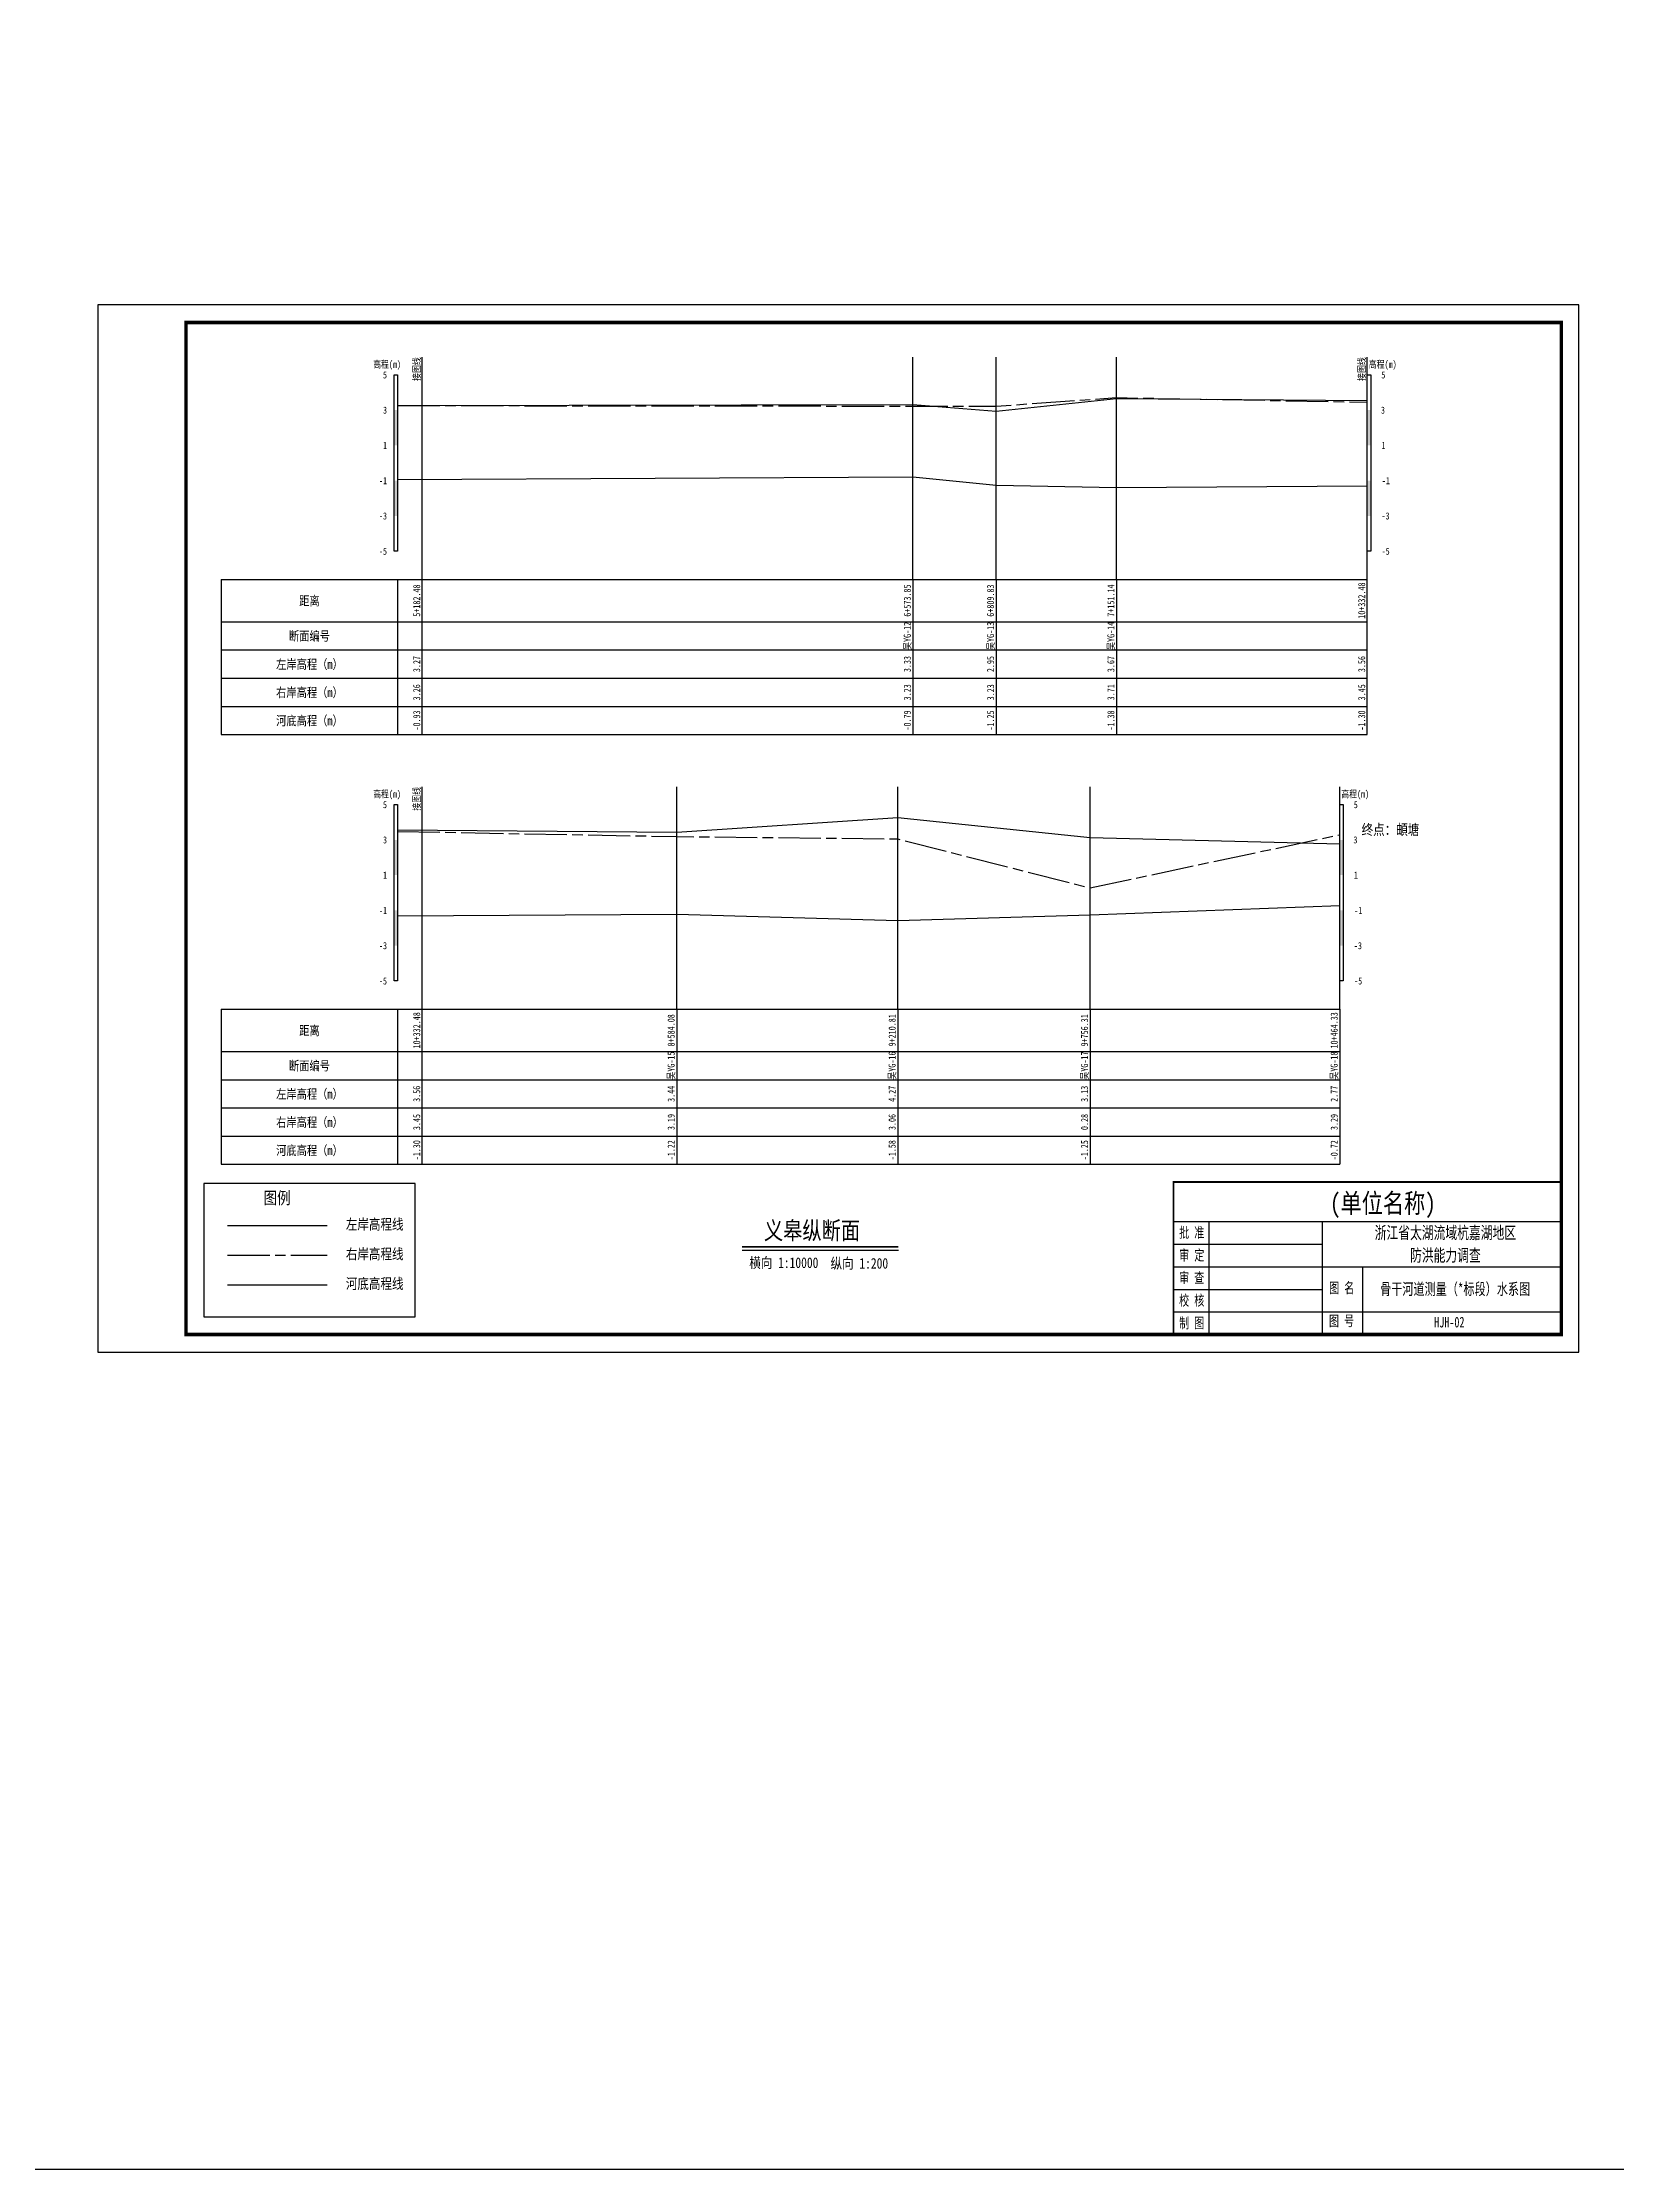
# Model space of a CAD drawing. Extents: x 529382 to 533977, y 3419784 to 3423811.
# Drawn here: x 531030 to 531476, y 3421212 to 3421815 of the extents above; entities that cross this region are included whole.
import ezdxf
from ezdxf.enums import TextEntityAlignment as Align

# ---------------------------------------------------------------- set-up
doc = ezdxf.new("R2010")
doc.units = 0
doc.header["$LTSCALE"] = 0.5
doc.linetypes.add('ACAD_ISO08W100', pattern=[36, 24, -3, 6, -3])
doc.layers.get('0').update_dxf_attribs({"linetype": 'CONTINUOUS'})
for name, color, linetype, lineweight in [('00右岸断面线', 5, 'ACAD_ISO08W100', 30), ('00左岸断面线', 6, 'CONTINUOUS', 30), ('00河底高程', 2, 'CONTINUOUS', 30), ('xxxx', 6, 'CONTINUOUS', 30)]:
    doc.layers.add(name, color=color, linetype=linetype, lineweight=lineweight)
for name, color, linetype in [('tab', 9, 'CONTINUOUS'), ('TEXT', 7, 'CONTINUOUS'), ('zdm1', 2, 'CONTINUOUS'), ('zh', 9, 'CONTINUOUS'), ('图框', 7, 'CONTINUOUS'), ('标注', 7, 'CONTINUOUS'), ('高程标尺', 3, 'CONTINUOUS')]:
    doc.layers.add(name, color=color, linetype=linetype)
doc.styles.add('HZ', font='fangsong_GB2312.ttf', dxfattribs={"width": 0.8})
doc.styles.add('tk2', font='fangsong_GB2312.ttf', dxfattribs={"width": 0.8})

# ---------------------------------------------------------------- blocks, each defined once
blk = doc.blocks.new('A$C0B9647FD')
at = {"lineweight": 100, "const_width": 0.5}
blk.add_lwpolyline([(0, 43.28), (-110, 43.28), (-110, 0), (0, 0), (0, 43.28)], dxfattribs=at)
at = {"layer": 'TEXT', "color": 0}
for p, q in [((-110, 32.08, 0), (0, 32.08, 0)), ((-99.92, 32.08, 0), (-99.92, 6.42, 0)), ((-67.83, 32.08, 0), (-67.83, 6.42, 0)), ((-110, 25.67, 0), (-67.83, 25.67, 0)), ((-110, 19.25, 0), (-67.83, 19.25, 0)), ((-67.83, 19.25, 0), (0, 19.25, 0)), ((-56.35, 19.25, 0), (-56.35, 0, 0)), ((-110, 12.83, 0), (-67.83, 12.83, 0)), ((-110, 6.42, 0), (0, 6.42, 0)), ((-99.92, 6.42, 0), (-99.92, 0, 0)), ((-67.83, 6.42, 0), (-67.83, 0, 0))]:
    blk.add_line(p, q, dxfattribs=at)
at = {"layer": 'TEXT', "color": 7, "ltscale": 8, "style": 'tk2'}
for tag, p, height, width in [('浙江省水利水电技术咨询中心', (-89.53, 34.51, 0), 5.5, 0.8), ('批准', (-108.38, 27.45, 0), 3, 0.7), ('审定', (-108.38, 21.04, 0), 3, 0.7), ('审 查', (-108.38, 14.62, 0), 3, 0.7), ('图名', (-65.84, 11.75, 0), 3, 0.7), ('校 核', (-108.38, 8.2, 0), 3, 0.7), ('制 图', (-108.38, 1.79, 0), 3, 0.7), ('图号', (-65.89, 2.42, 0), 3, 0.7)]:
    blk.add_attdef(tag, p, '', height=height, dxfattribs=dict(at, width=width))
at = {"layer": 'TEXT', "color": 0, "style": 'tk2', "width": 0.7}
for tag, height, p in [('浙江省太湖流域杭嘉湖地区', 3.5, (-32.86, 28.9, -206.67)), ('防洪能力调查', 3.5, (-32.86, 22.5, -206.67)), ('骨干河道测量（*标段）水系图', 3.3, (-30.1, 12.93, -206.67)), ('HJH-01', 3, (-31.74, 3.53, -206.67))]:
    blk.add_attdef(tag, text='', height=height, dxfattribs=at).set_placement(p, align=Align.MIDDLE_CENTER)
blk = doc.blocks.new('A$C72737839')
at = {"linetype": 'Continuous'}
blk.add_lwpolyline([(59.94, 0), (59.94, 37.85), (0, 37.85)], dxfattribs=at)
at = {"linetype": 'Continuous', "flags": 128}
for points in [[(0, 37.85), (0, 0)], [(0, 0), (59.94, 0)]]:
    blk.add_lwpolyline(points, dxfattribs=at)
at = {"layer": '00右岸断面线', "color": 5, "lineweight": 30}
blk.add_line((6.73, 17.55), (35.02, 17.55), dxfattribs=at)
at = {"layer": '00河底高程', "color": 2, "lineweight": 30}
blk.add_line((6.73, 9.13), (35.02, 9.13), dxfattribs=at)
at = {"layer": 'xxxx', "color": 6, "lineweight": 30}
blk.add_line((6.73, 25.97), (35.02, 25.97), dxfattribs=at)
at = {"layer": 'tab', "color": 0, "style": 'HZ', "width": 0.8}
blk.add_text('图例', height=3.5, dxfattribs=at).set_placement((20.83, 33.8), align=Align.MIDDLE)
at = {"layer": 'zdm1', "linetype": 'Continuous', "style": 'HZ', "width": 0.8}
for s, p in [('左岸高程线', (48.5, 26.33)), ('右岸高程线', (48.5, 17.91)), ('河底高程线', (48.5, 9.49))]:
    blk.add_text(s, height=3, dxfattribs=at).set_placement(p, align=Align.MIDDLE)

msp = doc.modelspace()

# ---------------------------------------------------------------- linework, layer by layer
at = {"linetype": 'Continuous'}
msp.add_lwpolyline([(529438.33, 3422418.08), (532044.23, 3422418.08), (532044.23, 3421211.83), (529438.33, 3421211.83)], close=True, dxfattribs=at)
at = {"layer": '00右岸断面线', "flags": 128}
for points in [[(531130.28, 3421712.02), (531276.42, 3421711.86), (531300.02, 3421711.86), (531334.15, 3421714.26), (531405.28, 3421712.97)], [(531130.28, 3421591.24), (531209.44, 3421589.8), (531272.11, 3421589.15), (531326.67, 3421575.25), (531397.47, 3421590.3), (531397.47, 3421590.3)]]:
    msp.add_lwpolyline(points, dxfattribs=at)
at = {"layer": '00左岸断面线', "flags": 128}
for points in [[(531130.28, 3421712.04), (531276.42, 3421712.36), (531300.02, 3421710.46), (531334.15, 3421714.06), (531405.28, 3421713.49)], [(531130.28, 3421591.69), (531209.44, 3421591.05), (531272.11, 3421595.2), (531326.67, 3421589.5), (531397.47, 3421587.7), (531397.47, 3421587.7)]]:
    msp.add_lwpolyline(points, dxfattribs=at)
at = {"layer": '00河底高程', "flags": 128}
for points in [[(531130.28, 3421691.04), (531276.42, 3421691.76), (531300.02, 3421689.46), (531334.15, 3421688.81), (531405.28, 3421689.21)], [(531130.28, 3421567.31), (531209.44, 3421567.75), (531272.11, 3421565.95), (531326.67, 3421567.6), (531397.47, 3421570.25), (531397.47, 3421570.25)]]:
    msp.add_lwpolyline(points, dxfattribs=at)
at = {"layer": 'tab'}
for p, q in [((531080.28, 3421662.71), (531405.28, 3421662.71)), ((531080.28, 3421662.71), (531080.28, 3421618.71)), ((531130.28, 3421662.71), (531130.28, 3421618.71)), ((531137.28, 3421618.71), (531137.28, 3421662.71)), ((531276.42, 3421662.71), (531276.42, 3421618.71)), ((531300.02, 3421662.71), (531300.02, 3421618.71)), ((531334.15, 3421662.71), (531334.15, 3421618.71)), ((531405.28, 3421618.71), (531405.28, 3421662.71)), ((531080.28, 3421650.71), (531405.28, 3421650.71)), ((531080.28, 3421642.71), (531405.28, 3421642.71)), ((531080.28, 3421634.71), (531405.28, 3421634.71)), ((531080.28, 3421626.71), (531405.28, 3421626.71)), ((531080.28, 3421618.71), (531405.28, 3421618.71)), ((531080.28, 3421540.85), (531397.47, 3421540.85)), ((531080.28, 3421540.85), (531080.28, 3421496.85)), ((531130.28, 3421540.85), (531130.28, 3421496.85)), ((531137.28, 3421496.85), (531137.28, 3421540.85)), ((531209.44, 3421540.85), (531209.44, 3421496.85)), ((531272.11, 3421540.85), (531272.11, 3421496.85)), ((531326.67, 3421540.85), (531326.67, 3421496.85)), ((531397.47, 3421540.85), (531397.47, 3421496.85)), ((531080.28, 3421528.85), (531397.47, 3421528.85)), ((531080.28, 3421520.85), (531397.47, 3421520.85)), ((531080.28, 3421512.85), (531397.47, 3421512.85)), ((531080.28, 3421504.85), (531397.47, 3421504.85)), ((531080.28, 3421496.85), (531397.47, 3421496.85))]:
    msp.add_line(p, q, dxfattribs=at)
at = {"layer": 'zh'}
for p, q in [((531137.28, 3421662.71), (531137.28, 3421725.71)), ((531405.28, 3421662.71), (531405.28, 3421725.71)), ((531137.28, 3421540.85), (531137.28, 3421603.85))]:
    msp.add_line(p, q, dxfattribs=at)
at = {"layer": 'zh', "color": 6}
for p, q in [((531276.42, 3421662.71), (531276.42, 3421725.71)), ((531300.02, 3421662.71), (531300.02, 3421725.71)), ((531334.15, 3421662.71), (531334.15, 3421725.71)), ((531209.44, 3421540.85), (531209.44, 3421603.85)), ((531272.11, 3421540.85), (531272.11, 3421603.85)), ((531326.67, 3421540.85), (531326.67, 3421603.85)), ((531397.47, 3421540.85), (531397.47, 3421603.85))]:
    msp.add_line(p, q, dxfattribs=at)
at = {"layer": '图框', "flags": 128}
msp.add_lwpolyline([(531045.28, 3421443.57), (531465.28, 3421443.57), (531465.28, 3421740.57), (531045.28, 3421740.57)], close=True, dxfattribs=at)
at = {"layer": '图框', "const_width": 1, "flags": 128}
msp.add_lwpolyline([(531070.28, 3421448.57), (531460.28, 3421448.57), (531460.28, 3421735.57), (531070.28, 3421735.57)], close=True, dxfattribs=at)
at = {"layer": '图框', "color": 0, "const_width": 0.5, "flags": 128}
msp.add_lwpolyline([(531227.96, 3421473.47), (531272.3, 3421473.47)], dxfattribs=at)
at = {"layer": '图框', "color": 0, "flags": 128}
msp.add_lwpolyline([(531227.96, 3421472.47), (531272.3, 3421472.47)], dxfattribs=at)
at = {"layer": '高程标尺', "flags": 128}
for points in [[(531129.28, 3421670.71), (531129.28, 3421720.71), (531130.28, 3421720.71), (531130.28, 3421670.71)], [(531405.28, 3421670.71), (531405.28, 3421720.71), (531406.28, 3421720.71), (531406.28, 3421670.71)], [(531129.28, 3421548.85), (531129.28, 3421598.85), (531130.28, 3421598.85), (531130.28, 3421548.85)], [(531397.47, 3421548.85), (531397.47, 3421598.85), (531398.47, 3421598.85), (531398.47, 3421548.85)]]:
    msp.add_lwpolyline(points, close=True, dxfattribs=at)
at = {"layer": '高程标尺'}
for points in [[(531129.28, 3421700.71), (531130.28, 3421700.71), (531129.28, 3421710.71), (531130.28, 3421710.71)], [(531405.28, 3421700.71), (531406.28, 3421700.71), (531405.28, 3421710.71), (531406.28, 3421710.71)], [(531129.28, 3421680.71), (531130.28, 3421680.71), (531129.28, 3421690.71), (531130.28, 3421690.71)], [(531405.28, 3421680.71), (531406.28, 3421680.71), (531405.28, 3421690.71), (531406.28, 3421690.71)], [(531129.28, 3421578.85), (531130.28, 3421578.85), (531129.28, 3421588.85), (531130.28, 3421588.85)], [(531397.47, 3421578.85), (531398.47, 3421578.85), (531397.47, 3421588.85), (531398.47, 3421588.85)], [(531129.28, 3421558.85), (531130.28, 3421558.85), (531129.28, 3421568.85), (531130.28, 3421568.85)], [(531397.47, 3421558.85), (531398.47, 3421558.85), (531397.47, 3421568.85), (531398.47, 3421568.85)]]:
    msp.add_solid(points, dxfattribs=at)

# ---------------------------------------------------------------- block references
at = {"layer": '图框', "linetype": 'Continuous'}
msp.add_blockref('A$C72737839', (531075.28, 3421453.57), dxfattribs=at)
msp.add_blockref('A$C0B9647FD', (531460.28, 3421448.57), dxfattribs=at).add_auto_attribs({'图号': '图 号', '图名': '图 名', '批准': '批 准', '校 核': '校 核', '审 查': '审 查', '审定': '审 定', '制 图': '制 图', '浙江省水利水电技术咨询中心': '        (单位名称)', 'HJH-01': 'HJH-02', '骨干河道测量（*标段）水系图': '骨干河道测量（*标段）水系图', '浙江省太湖流域杭嘉湖地区': '浙江省太湖流域杭嘉湖地区', '防洪能力调查': '防洪能力调查'})

# ---------------------------------------------------------------- texts
at = {"layer": 'tab', "color": 3, "style": 'HZ', "width": 0.8}
for s, p in [('5+182.48', (531137.28, 3421656.71)), ('6+573.85', (531276.42, 3421656.71)), ('6+809.83', (531300.02, 3421656.71)), ('7+151.14', (531334.15, 3421656.71)), ('10+332.48', (531405.28, 3421656.71)), ('吴YG-12', (531276.42, 3421646.71)), ('吴YG-13', (531300.02, 3421646.71)), ('吴YG-14', (531334.15, 3421646.71)), ('3.27', (531137.28, 3421638.71)), ('3.33', (531276.42, 3421638.71)), ('2.95', (531300.02, 3421638.71)), ('3.67', (531334.15, 3421638.71)), ('3.56', (531405.28, 3421638.71)), ('3.26', (531137.28, 3421630.71)), ('3.23', (531276.42, 3421630.71)), ('3.23', (531300.02, 3421630.71)), ('3.71', (531334.15, 3421630.71)), ('3.45', (531405.28, 3421630.71)), ('-0.93', (531137.28, 3421622.71)), ('-0.79', (531276.42, 3421622.71)), ('-1.25', (531300.02, 3421622.71)), ('-1.38', (531334.15, 3421622.71)), ('-1.30', (531405.28, 3421622.71)), ('10+332.48', (531137.28, 3421534.85)), ('8+584.08', (531209.44, 3421534.85)), ('9+210.81', (531272.11, 3421534.85)), ('9+756.31', (531326.67, 3421534.85)), ('10+464.33', (531397.47, 3421534.85)), ('吴YG-15', (531209.44, 3421524.85)), ('吴YG-16', (531272.11, 3421524.85)), ('吴YG-17', (531326.67, 3421524.85)), ('吴YG-18', (531397.47, 3421524.85)), ('3.56', (531137.28, 3421516.85)), ('3.44', (531209.44, 3421516.85)), ('4.27', (531272.11, 3421516.85)), ('3.13', (531326.67, 3421516.85)), ('2.77', (531397.47, 3421516.85)), ('3.45', (531137.28, 3421508.85)), ('3.19', (531209.44, 3421508.85)), ('3.06', (531272.11, 3421508.85)), ('0.28', (531326.67, 3421508.85)), ('3.29', (531397.47, 3421508.85)), ('-1.30', (531137.28, 3421500.85)), ('-1.22', (531209.44, 3421500.85)), ('-1.58', (531272.11, 3421500.85)), ('-1.25', (531326.67, 3421500.85)), ('-0.72', (531397.47, 3421500.85))]:
    msp.add_text(s, height=2, rotation=90, dxfattribs=at).set_placement(p, align=Align.BOTTOM_CENTER)
for s, p in [('距离', (531105.28, 3421656.71)), ('断面编号', (531105.28, 3421646.71)), ('左岸高程（m）', (531105.28, 3421638.71)), ('右岸高程（m）', (531105.28, 3421630.71)), ('河底高程（m）', (531105.28, 3421622.71)), ('距离', (531105.28, 3421534.85)), ('断面编号', (531105.28, 3421524.85)), ('左岸高程（m）', (531105.28, 3421516.85)), ('右岸高程（m）', (531105.28, 3421508.85)), ('河底高程（m）', (531105.28, 3421500.85))]:
    msp.add_text(s, height=2.666, dxfattribs=at).set_placement(p, align=Align.MIDDLE)
at = {"layer": 'zh', "color": 3, "style": 'HZ', "width": 0.8}
for p in [(531137.28, 3421725.71), (531405.28, 3421725.71), (531137.28, 3421603.85)]:
    msp.add_text('接图线', height=2, rotation=90, dxfattribs=at).set_placement(p, align=Align.BOTTOM_RIGHT)
at = {"layer": '图框', "color": 0, "style": 'HZ', "width": 0.8}
msp.add_text('义皋纵断面', height=5, dxfattribs=at).set_placement((531247.8, 3421478.17), align=Align.MIDDLE)
for s, p in [('横向 1:10000', (531230, 3421467.46)), ('纵向 1:200', (531253.05, 3421467.28))]:
    msp.add_text(s, height=3, dxfattribs=at).set_placement(p)
at = {"layer": '标注', "linetype": 'Continuous', "style": 'HZ', "width": 0.8}
msp.add_text('终点：頔塘', height=3, dxfattribs=at).set_placement((531411.84, 3421591.83), align=Align.MIDDLE)
at = {"layer": '高程标尺', "style": 'HZ', "width": 0.8}
for p in [(531127.28, 3421722.71), (531409.65, 3421722.71), (531127.28, 3421600.85), (531401.84, 3421600.85)]:
    msp.add_text('高程(m)', height=2, dxfattribs=at).set_placement(p, align=Align.CENTER)
for s, p in [('5', (531127.28, 3421720.71)), ('5', (531410.4, 3421720.71)), ('3', (531127.28, 3421710.71)), ('3', (531410.29, 3421710.71)), ('1', (531127.28, 3421700.71)), ('1', (531410.42, 3421700.71)), ('-1', (531127.28, 3421690.71)), ('-1', (531411.69, 3421690.71)), ('-3', (531127.28, 3421680.71)), ('-3', (531411.58, 3421680.71)), ('-5', (531127.28, 3421670.71)), ('-5', (531411.63, 3421670.71)), ('5', (531127.28, 3421598.85)), ('5', (531402.58, 3421598.85)), ('3', (531127.28, 3421588.85)), ('3', (531402.47, 3421588.85)), ('1', (531127.28, 3421578.85)), ('1', (531402.61, 3421578.85)), ('-1', (531127.28, 3421568.85)), ('-1', (531403.87, 3421568.85)), ('-3', (531127.28, 3421558.85)), ('-3', (531403.77, 3421558.85)), ('-5', (531127.28, 3421548.85)), ('-5', (531403.82, 3421548.85))]:
    msp.add_text(s, height=2, dxfattribs=at).set_placement(p, align=Align.MIDDLE_RIGHT)

doc.saveas('drawing.dxf')
